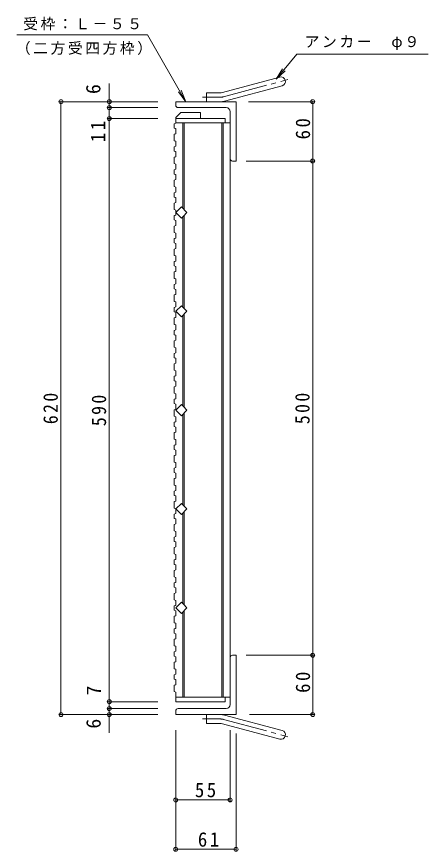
# Model space of a CAD drawing. Units: millimetres, scale not verified. Extents: x -797 to 865, y -688 to 680.
# Drawn here: x -24 to 393, y -226 to 618 of the extents above; entities that cross this region are included whole.
import ezdxf
from ezdxf.enums import TextEntityAlignment as Align

# ---------------------------------------------------------------- set-up
doc = ezdxf.new("R2010")
doc.units = ezdxf.units.MM
doc.header["$LTSCALE"] = 5
doc.header["$PDMODE"] = 32
doc.header["$PDSIZE"] = 4
doc.linetypes.add('CHAIN2', pattern=[12, 9, -1, 1, -1])
for name, color, linetype, lineweight in [('B-1', 2, 'Continuous', 9), ('B-2', 3, 'Continuous', 9), ('B-4', 7, 'Continuous', 9), ('B-5', 7, 'Continuous', 9), ('B-A', 3, 'Continuous', 9)]:
    doc.layers.add(name, color=color, linetype=linetype, lineweight=lineweight)
doc.styles.add('ＭＳ ゴシック', font='')
doc.styles.get('ＭＳ ゴシック').set_extended_font_data('MS Gothic')

msp = doc.modelspace()

# ---------------------------------------------------------------- linework, layer by layer
at = {"layer": 'B-1'}
for p, q in [((184.299, 541.68), (242.489, 557.272)), ((168.154, 532.373), (168.154, 541.373)), ((181.969, 541.373), (168.154, 541.373)), ((186.628, 532.987), (244.819, 548.579)), ((137.154, 528.873), (137.154, 532.373)), ((198.154, 532.373), (137.154, 532.373)), ((198.154, 532.373), (198.154, 472.373)), ((188.154, 526.373), (139.654, 526.373)), ((192.154, 522.373), (192.154, 474.873)), ((194.654, 472.373), (198.154, 472.373)), ((192.154, -77.627), (192.154, -30.127)), ((194.654, -27.627), (198.154, -27.627)), ((198.154, -87.627), (198.154, -27.627)), ((137.154, -84.127), (137.154, -87.627)), ((188.154, -81.627), (139.654, -81.627)), ((198.154, -87.627), (137.154, -87.627)), ((168.154, -87.627), (168.154, -96.627)), ((186.628, -88.24), (244.819, -103.832)), ((181.969, -96.627), (168.154, -96.627)), ((184.299, -96.933), (242.489, -112.526))]:
    msp.add_line(p, q, dxfattribs=at)
at = {"layer": 'B-1', "linetype": 'CHAIN2'}
for p, q in [((185.463, 537.333), (250.63, 554.794)), ((181.969, 536.873), (164.349, 536.873)), ((181.969, -92.127), (164.349, -92.127)), ((185.463, -92.587), (250.63, -110.048))]:
    msp.add_line(p, q, dxfattribs=at)
at = {"layer": 'B-1'}
for centre, radius, start, end in [((243.654, 552.925), 4.5, 285.00014, 104.99991), ((181.969, 550.373), 9, 270, 285.00002), ((181.969, 550.373), 18, 270, 285), ((139.654, 528.873), 2.5, 180, 270), ((188.154, 522.373), 4, 0, 90), ((194.654, 474.873), 2.5, 180, 270), ((194.654, -30.127), 2.5, 90, 180), ((139.654, -84.127), 2.5, 90, 180), ((188.154, -77.627), 4, 270, 0), ((181.969, -105.627), 18, 75, 90), ((181.969, -105.627), 9, 74.99998, 90), ((243.654, -108.179), 4.5, 255.00009, 74.99986)]:
    msp.add_arc(centre, radius, start, end, dxfattribs=at)
at = {"layer": 'B-1', "linetype": 'CHAIN2'}
for centre, start, end in [((181.969, 550.373), 270, 284.99995), ((181.969, -105.627), 75.00005, 90)]:
    msp.add_arc(centre, 13.5, start, end, dxfattribs=at)
at = {"layer": 'B-2'}
for p, q in [((137.154, 516.373), (142.154, 521.373)), ((137.154, 516.373), (137.154, 515.373)), ((137.154, 515.373), (187.154, 515.373)), ((137.154, 515.373), (137.154, 510.873)), ((142.154, 521.373), (162.154, 521.373)), ((162.154, 515.373), (162.154, 521.373)), ((187.154, 515.373), (187.154, 510.873)), ((137.154, 510.873), (192.154, 510.873)), ((144.154, 510.873), (144.154, 424.687)), ((145.654, 510.873), (145.654, 423.187)), ((183.654, 510.873), (183.654, -70.127)), ((185.154, 510.873), (185.154, -70.127)), ((192.154, 510.873), (192.154, -70.127)), ((144.154, 416.059), (144.154, 324.687)), ((145.654, 417.559), (145.654, 323.187)), ((144.154, 316.06), (144.154, 224.687)), ((145.654, 317.56), (145.654, 223.187)), ((144.154, 216.059), (144.154, 124.687)), ((145.654, 217.56), (145.654, 123.187)), ((144.154, 116.06), (144.154, 24.687)), ((145.654, 117.56), (145.654, 23.187)), ((145.654, 17.56), (145.654, -70.127)), ((144.154, 16.06), (144.154, -70.127)), ((137.154, -70.127), (192.154, -70.127)), ((137.154, -70.127), (137.154, -74.627)), ((137.154, -74.627), (187.154, -74.627)), ((187.154, -74.627), (187.154, -70.127))]:
    msp.add_line(p, q, dxfattribs=at)
for points in [[(142.811, 414.716), (137.154, 420.373), (142.811, 426.03), (148.468, 420.373)], [(148.468, 420.373), (144.836, 416.742), (142.811, 414.716)]]:
    msp.add_lwpolyline(points, dxfattribs=at)
for points in [[(142.811, 326.03), (137.154, 320.373), (142.811, 314.716), (148.468, 320.373), (144.836, 324.005)], [(142.811, 226.03), (137.154, 220.373), (142.811, 214.717), (148.468, 220.373), (144.836, 224.005)], [(142.811, 126.03), (137.154, 120.373), (142.811, 114.717), (148.468, 120.373), (144.836, 124.005)], [(142.811, 26.03), (137.154, 20.373), (142.811, 14.717), (148.468, 20.373), (144.836, 24.005)]]:
    msp.add_lwpolyline(points, close=True, dxfattribs=at)
at = {"layer": 'B-4'}
for p, q in [((69.839, 550.828), (69.839, 526.373)), ((119.061, 532.373), (19.448, 532.373)), ((20.948, 532.373), (20.948, -87.627)), ((210.629, 532.373), (277.303, 532.373)), ((275.803, 472.373), (275.803, 532.373)), ((119.061, 526.373), (68.339, 526.373)), ((69.839, 526.373), (69.839, 515.373)), ((119.061, 515.373), (68.339, 515.373)), ((69.839, 515.373), (69.839, -74.627)), ((208.536, 472.373), (277.303, 472.373)), ((275.803, -27.627), (275.803, 472.373)), ((208.536, -27.627), (277.303, -27.627)), ((275.803, -87.627), (275.803, -27.627)), ((119.061, -74.627), (68.339, -74.627)), ((69.839, -74.627), (69.839, -81.627)), ((119.061, -81.627), (68.339, -81.627)), ((69.839, -81.627), (69.839, -106.31)), ((119.061, -87.627), (19.448, -87.627)), ((211.797, -87.627), (277.303, -87.627)), ((137.154, -103.618), (137.154, -225.522)), ((192.154, -103.618), (192.154, -175.522)), ((198.154, -106.945), (198.154, -225.522)), ((137.154, -174.022), (192.154, -174.022)), ((137.154, -224.022), (198.154, -224.022))]:
    msp.add_line(p, q, dxfattribs=at)
for p in [(20.948, 532.373), (69.839, 532.373), (275.803, 532.373), (69.839, 526.373), (69.839, 515.373), (275.803, 472.373), (275.803, -27.627), (69.839, -74.627), (69.839, -81.627), (20.948, -87.627), (69.839, -87.627), (275.803, -87.627), (137.154, -174.022), (192.154, -174.022), (137.154, -224.022), (198.154, -224.022)]:
    msp.add_point(p, dxfattribs=at)
at = {"layer": 'B-5'}
for p, q in [((259.547, 580.52), (392.744, 580.52)), ((238.713, 555.085), (247.829, 563.638)), ((147.385, 532.373), (142.602, 543.922))]:
    msp.add_line(p, q, dxfattribs=at)
for points in [[(-23.845, 599.884), (108.408, 599.884), (147.385, 532.373), (139.776, 542.29)], [(259.547, 580.52), (238.713, 555.085), (245.304, 565.706)]]:
    msp.add_lwpolyline(points, dxfattribs=at)
at = {"layer": 'B-A'}
for p, q in [((135.654, 510.03), (137.154, 510.541)), ((137.154, 510.541), (137.154, 510.873)), ((135.654, 499.486), (137.154, 499.998)), ((137.154, 492.428), (137.154, 487.315)), ((135.654, 486.803), (137.154, 487.315)), ((135.654, 476.26), (137.154, 476.771)), ((137.154, 469.202), (137.154, 464.088)), ((135.654, 463.577), (137.154, 464.088)), ((135.654, 453.034), (137.154, 453.545)), ((135.654, 440.35), (137.154, 440.862)), ((137.154, 445.975), (137.154, 440.862)), ((137.154, 435.432), (137.154, 430.318)), ((135.654, 429.807), (137.154, 430.318)), ((137.154, 422.748), (137.154, 417.635)), ((135.654, 417.124), (137.154, 417.635)), ((135.654, 406.581), (137.154, 407.092)), ((137.154, 412.205), (137.154, 407.092)), ((137.154, 399.522), (137.154, 394.409)), ((135.654, 393.898), (137.154, 394.409)), ((137.154, 388.979), (137.154, 383.866)), ((135.654, 383.354), (137.154, 383.866)), ((137.154, 376.296), (137.154, 371.182)), ((135.654, 370.671), (137.154, 371.182)), ((137.154, 365.753), (137.154, 360.639)), ((135.654, 360.127), (137.154, 360.639)), ((135.654, 347.445), (137.154, 347.956)), ((137.154, 353.069), (137.154, 347.956)), ((137.154, 342.526), (137.154, 337.413)), ((135.654, 336.901), (137.154, 337.413)), ((137.154, 329.843), (137.154, 324.729)), ((135.654, 324.218), (137.154, 324.729)), ((135.654, 313.674), (137.154, 314.186)), ((137.154, 319.3), (137.154, 314.186)), ((137.154, 306.616), (137.154, 301.503)), ((135.654, 300.992), (137.154, 301.503)), ((137.154, 296.072), (137.154, 290.959)), ((135.654, 290.448), (137.154, 290.959)), ((137.154, 283.389), (137.154, 278.276)), ((135.654, 277.765), (137.154, 278.276)), ((137.154, 272.846), (137.154, 267.733)), ((135.654, 267.221), (137.154, 267.733)), ((135.654, 254.538), (137.154, 255.05)), ((137.154, 260.163), (137.154, 255.05)), ((137.154, 249.62), (137.154, 244.506)), ((135.654, 243.995), (137.154, 244.506)), ((137.154, 236.936), (137.154, 231.823)), ((135.654, 231.312), (137.154, 231.823)), ((135.654, 231.312), (135.654, 226.904)), ((135.654, 220.768), (137.154, 221.279)), ((137.154, 213.709), (137.154, 208.596)), ((135.654, 208.085), (137.154, 208.596)), ((135.654, 208.085), (135.654, 203.677)), ((135.654, 197.541), (137.154, 198.052)), ((137.154, 190.482), (137.154, 185.369)), ((135.654, 184.858), (137.154, 185.369)), ((135.654, 184.858), (135.654, 180.45)), ((135.654, 174.314), (137.154, 174.825)), ((135.654, 161.631), (137.154, 162.142)), ((135.654, 161.631), (135.654, 157.223)), ((137.154, 167.256), (137.154, 162.142)), ((135.654, 151.087), (137.154, 151.599)), ((137.154, 144.029), (137.154, 138.916)), ((135.654, 138.404), (137.154, 138.916)), ((135.654, 138.404), (135.654, 133.996)), ((135.654, 127.86), (137.154, 128.372)), ((137.154, 120.802), (137.154, 115.689)), ((135.654, 115.177), (137.154, 115.689)), ((135.654, 115.177), (135.654, 110.77)), ((135.654, 104.633), (137.154, 105.145)), ((137.154, 97.575), (137.154, 92.462)), ((135.654, 91.95), (137.154, 92.462)), ((135.654, 91.95), (135.654, 87.543)), ((135.654, 81.406), (137.154, 81.918)), ((135.654, 68.723), (137.154, 69.235)), ((135.654, 68.723), (135.654, 64.316)), ((137.154, 74.348), (137.154, 69.235)), ((135.654, 58.179), (137.154, 58.691)), ((137.154, 51.121), (137.154, 46.008)), ((135.654, 45.496), (137.154, 46.008)), ((135.654, 45.496), (135.654, 41.089)), ((135.654, 34.952), (137.154, 35.464)), ((137.154, 27.894), (137.154, 22.781)), ((135.654, 22.269), (137.154, 22.781)), ((135.654, 22.269), (135.654, 17.862)), ((135.654, 11.726), (137.154, 12.237)), ((137.154, 4.667), (137.154, -0.446)), ((135.654, -0.958), (137.154, -0.446)), ((135.654, -0.958), (135.654, -5.365)), ((135.654, -11.501), (137.154, -10.99)), ((135.654, -24.185), (137.154, -23.673)), ((135.654, -24.185), (135.654, -28.592)), ((137.154, -18.56), (137.154, -23.673)), ((135.654, -34.728), (137.154, -34.217)), ((137.154, -41.787), (137.154, -46.9)), ((135.654, -47.412), (137.154, -46.9)), ((135.654, -47.412), (135.654, -51.819)), ((135.654, -57.955), (137.154, -57.444))]:
    msp.add_line(p, q, dxfattribs=at)
for points in [[(135.654, 510.03), (135.654, 505.622), (137.154, 505.111), (137.154, 499.998)], [(135.654, 499.486), (135.654, 492.939), (137.154, 492.428)], [(135.654, 486.803), (135.654, 482.396), (137.154, 481.884), (137.154, 476.771)], [(135.654, 476.26), (135.654, 469.712), (137.154, 469.202)], [(135.654, 463.577), (135.654, 459.169), (137.154, 458.658), (137.154, 453.545)], [(135.654, 453.034), (135.654, 446.486), (137.154, 445.975)], [(135.654, 440.35), (135.654, 435.943), (137.154, 435.432)], [(135.654, 429.807), (135.654, 423.26), (137.154, 422.748)], [(135.654, 417.124), (135.654, 412.717), (137.154, 412.205)], [(135.654, 406.581), (135.654, 400.034), (137.154, 399.522)], [(135.654, 393.898), (135.654, 389.49), (137.154, 388.979)], [(135.654, 383.354), (135.654, 376.807), (137.154, 376.296)], [(135.654, 370.671), (135.654, 366.264), (137.154, 365.753)], [(135.654, 360.127), (135.654, 353.58), (137.154, 353.069)], [(135.654, 347.445), (135.654, 343.038), (137.154, 342.526)], [(135.654, 336.901), (135.654, 330.354), (137.154, 329.843)], [(135.654, 324.218), (135.654, 319.81), (137.154, 319.3)], [(135.654, 313.674), (135.654, 307.127), (137.154, 306.616)], [(135.654, 300.992), (135.654, 296.584), (137.154, 296.072)], [(135.654, 290.448), (135.654, 283.901), (137.154, 283.389)], [(135.654, 277.765), (135.654, 273.357), (137.154, 272.846)], [(135.654, 267.221), (135.654, 260.674), (137.154, 260.163)], [(135.654, 254.538), (135.654, 250.131), (137.154, 249.62)], [(135.654, 243.995), (135.654, 237.448), (137.154, 236.936)], [(135.654, 226.904), (137.154, 226.393), (137.154, 221.279)], [(135.654, 220.768), (135.654, 214.221), (137.154, 213.709)], [(135.654, 203.677), (137.154, 203.166), (137.154, 198.052)], [(135.654, 197.541), (135.654, 190.994), (137.154, 190.482)], [(135.654, 180.45), (137.154, 179.939), (137.154, 174.825)], [(135.654, 174.314), (135.654, 167.767), (137.154, 167.256)], [(135.654, 157.223), (137.154, 156.712), (137.154, 151.599)], [(135.654, 151.087), (135.654, 144.54), (137.154, 144.029)], [(135.654, 133.996), (137.154, 133.485), (137.154, 128.372)], [(135.654, 127.86), (135.654, 121.313), (137.154, 120.802)], [(135.654, 110.77), (137.154, 110.258), (137.154, 105.145)], [(135.654, 104.633), (135.654, 98.086), (137.154, 97.575)], [(135.654, 87.543), (137.154, 87.031), (137.154, 81.918)], [(135.654, 81.406), (135.654, 74.859), (137.154, 74.348)], [(135.654, 64.316), (137.154, 63.804), (137.154, 58.691)], [(135.654, 58.179), (135.654, 51.632), (137.154, 51.121)], [(135.654, 41.089), (137.154, 40.577), (137.154, 35.464)], [(135.654, 34.952), (135.654, 28.405), (137.154, 27.894)], [(135.654, 17.862), (137.154, 17.35), (137.154, 12.237)], [(135.654, 11.726), (135.654, 5.178), (137.154, 4.667)], [(135.654, -5.365), (137.154, -5.877), (137.154, -10.99)], [(135.654, -11.501), (135.654, -18.049), (137.154, -18.56)], [(135.654, -28.592), (137.154, -29.104), (137.154, -34.217)], [(135.654, -34.728), (135.654, -41.276), (137.154, -41.787)], [(135.654, -51.819), (137.154, -52.33), (137.154, -57.444)], [(135.654, -57.955), (135.654, -64.503), (137.154, -65.014), (137.154, -70.127)]]:
    msp.add_lwpolyline(points, dxfattribs=at)

# ---------------------------------------------------------------- texts
at = {"layer": 'B-4', "color": 2, "style": 'ＭＳ ゴシック'}
for s, p in [('6', (65.287, 540.138)), ('7', (65.918, -68.333)), ('6', (65.534, -101.879))]:
    msp.add_text(s, height=14.66, rotation=90, dxfattribs=at).set_placement(p, align=Align.BOTTOM_LEFT)
at = {"layer": 'B-4', "color": 2, "char_height": 14.66, "attachment_point": 7, "rotation": 90, "style": 'ＭＳ ゴシック'}
for s, insert in [('\\T1.27;\\W0.95;11', (65.739, 491.485)), ('\\T1.27;\\W0.95;60', (273.303, 494.248)), ('\\T1.27;\\W0.9;620', (17.948, 206.123)), ('\\T1.27;\\W0.9;500', (272.803, 206.123)), ('\\T1.27;\\W0.9;590', (66.839, 204.123)), ('\\T1.27;\\W0.95;60', (273.303, -65.752))]:
    msp.add_mtext(s, dxfattribs=dict(at, insert=insert))
at = {"layer": 'B-4', "color": 2, "char_height": 14.66, "attachment_point": 7, "style": 'ＭＳ ゴシック'}
for s, insert in [('\\T1.27;\\W0.95;55', (156.529, -171.522)), ('\\T1.27;\\W0.95;61', (159.529, -221.522))]:
    msp.add_mtext(s, dxfattribs=dict(at, insert=insert))
at = {"layer": 'B-5', "char_height": 11, "attachment_point": 7, "style": 'ＭＳ ゴシック'}
for s, insert in [('\\T1.17;受枠：Ｌ－５５', (-17.294, 604.536)), ('\\T1.17;（二方受四方枠）', (-24.738, 579.654)), ('\\T1.17;アンカー\u3000φ９', (267.562, 584.65))]:
    msp.add_mtext(s, dxfattribs=dict(at, insert=insert))

doc.saveas('drawing.dxf')
